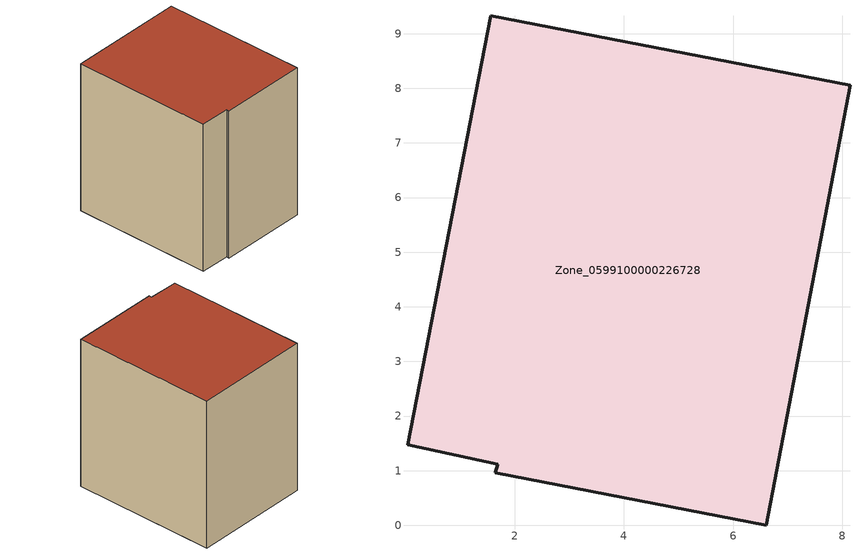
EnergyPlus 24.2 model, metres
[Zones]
Zone_0599100000226728
 floor ground (C_G): 0.04,1.48 1.56,9.33 8.14,8.06 6.61,0 1.64,0.96 1.69,1.12 z0
 wall outside (C_F): 8.14,8.06 1.56,9.33 0.04,1.48 1.69,1.12 1.64,0.96 6.61,0 8.14,8.06 z0:8.7
 roof outside (C_R): 1.56,9.33 0.04,1.48 1.69,1.12 1.64,0.96 6.61,0 8.14,8.06 z8.7
[BUILDING]
Pand.0599100000226728: North Axis=0; Terrain=City; Loads Convergence Tolerance Value=0.04; Temperature Convergence Tolerance Value=0.4; Solar Distribution=FullExterior; Maximum Number of Warmup Days=25; Minimum Number of Warmup Days=1
[Site:Location]
Rotterdam.The.Hague.AP_ZH_NLD Design_Conditions: Latitude=51.96; Longitude=4.45; Time Zone=1; Elevation=-4.5
[SITE:GROUNDTEMPERATURE:BUILDINGSURFACE]
18, 18, 18, 18, 18, 18, 18, 18, 18, 18, 18, 18
[MATERIAL] Thermal Absorptance=0.9; Solar Absorptance=0.7; Visible Absorptance=0.7
Name | Roughness | Thickness | Conductivity | Density | Specific Heat
G.TC.1946-1964 | MediumSmooth | 0.15 | 1 | 540 | 1210
F.TC.1946-1964 | Rough | 0.3 | 0.857143 | 1920 | 840
R.TC.1946-1964 | MediumRough | 0.2 | 0.235294 | 1500 | 1000
[CONSTRUCTION]
C_G: G.TC.1946-1964
C_F: F.TC.1946-1964
C_R: R.TC.1946-1964
[ZONE]
Zone_0599100000226728: Type=1; Multiplier=1; Ceiling Height=Autocalculate; Volume=Autocalculate; Floor Area=autocalculate; Part of Total Floor Area=Yes
[ZONEINFILTRATION:DESIGNFLOWRATE]
Infil_Zone_0599100000226728: Zone or ZoneList or Space or SpaceList=Zone_0599100000226728; Schedule=AlwaysOn; Design Flow Rate Calculation Method=Flow/Area; Flow Rate per Floor Area=0.003; Constant Term Coefficient=1; Temperature Term Coefficient=0; Velocity Term Coefficient=0; Velocity Squared Term Coefficient=0
[HVACTEMPLATE:ZONE:IDEALLOADSAIRSYSTEM]
Zone_0599100000226728: Maximum Heating Supply Air Temperature=50; Minimum Cooling Supply Air Temperature=13; Maximum Heating Supply Air Humidity Ratio=0.0156; Minimum Cooling Supply Air Humidity Ratio=0.0077; Heating Limit=NoLimit; Cooling Limit=NoLimit; Dehumidification Control Type=ConstantSensibleHeatRatio; Cooling Sensible Heat Ratio=0.7; Dehumidification Setpoint=60; Humidification Control Type=None; Humidification Setpoint=30; Outdoor Air Method=None; Outdoor Air Flow Rate per Person=0.00944; Outdoor Air Flow Rate per Zone Floor Area=0; Outdoor Air Flow Rate per Zone=0; Demand Controlled Ventilation Type=None; Outdoor Air Economizer Type=NoEconomizer; Heat Recovery Type=None; Sensible Heat Recovery Effectiveness=0.7; Latent Heat Recovery Effectiveness=0.65
[ZONECONTROL:THERMOSTAT]
ThermostatControl_Zone_0599100000226728: Zone or ZoneList=Zone_0599100000226728; Control Type Schedule=DualSetpointControlType; Control 1=Thermostat_Zone_0599100000226728; Temperature Difference Between Cutout And Setpoint=0
[THERMOSTATSETPOINT:DUALSETPOINT]
Thermostat_Zone_0599100000226728: Heating Setpoint Temperature Schedule=HeatingSetpoint_Zone_0599100000226728; Cooling Setpoint Temperature Schedule=CoolingSetpoint_Zone_0599100000226728
[SCHEDULE:COMPACT]
HeatingSetpoint_Zone_0599100000226728: Through: 12/31, For: AllDays, Until: 24:00, 21
CoolingSetpoint_Zone_0599100000226728: Through: 12/31, For: AllDays, Until: 24:00, 24
DualSetpointControlType: Through: 12/31, For: AllDays, Until: 24:00, 4
AlwaysOn: Through: 12/31, For: AllDays, Until: 24:00, 1
